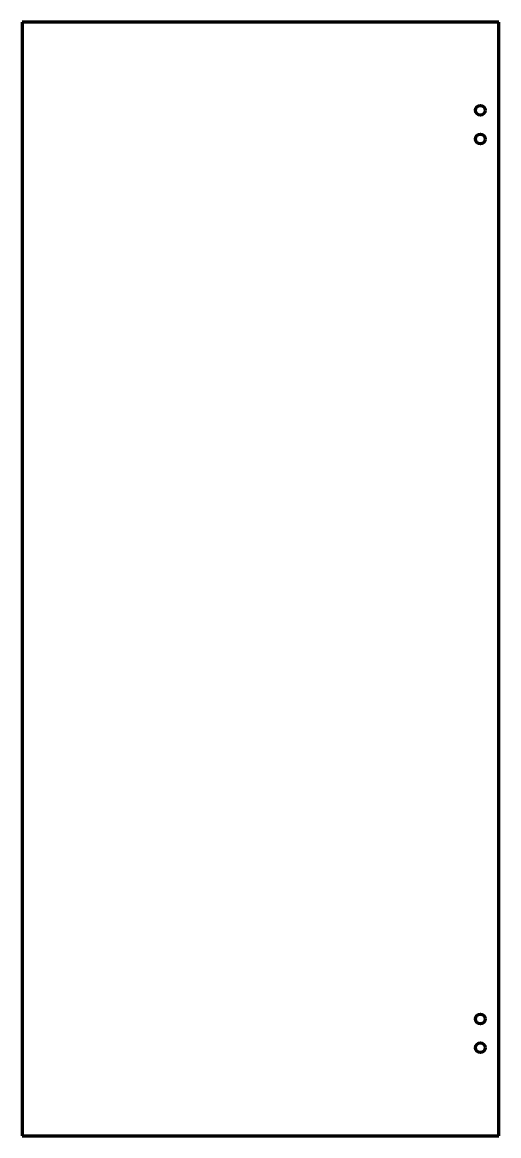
# Model space of a CAD drawing. Header units: inches. Extents: x 0 to 37.2, y 0 to 87.
import ezdxf

# ---------------------------------------------------------------- set-up
doc = ezdxf.new("R2010")
doc.units = ezdxf.units.IN
doc.header["$MEASUREMENT"] = 0
doc.layers.add('1', color=7, linetype='Continuous')

msp = doc.modelspace()

# ---------------------------------------------------------------- linework, layer by layer
at = {"color": 7, "lineweight": 90}
for p, q in [((0, 87), (0, 0)), ((37.25, 87), (0, 87)), ((37.25, 0), (37.25, 87)), ((0, 0), (37.25, 0))]:
    msp.add_line(p, q, dxfattribs=at)
at = {"layer": '1', "color": 1, "lineweight": 90}
for centre in [(35.8125, 80.125), (35.8125, 77.875), (35.8125, 9.125), (35.8125, 6.875)]:
    msp.add_circle(centre, 0.375, dxfattribs=at)

doc.saveas('drawing.dxf')
